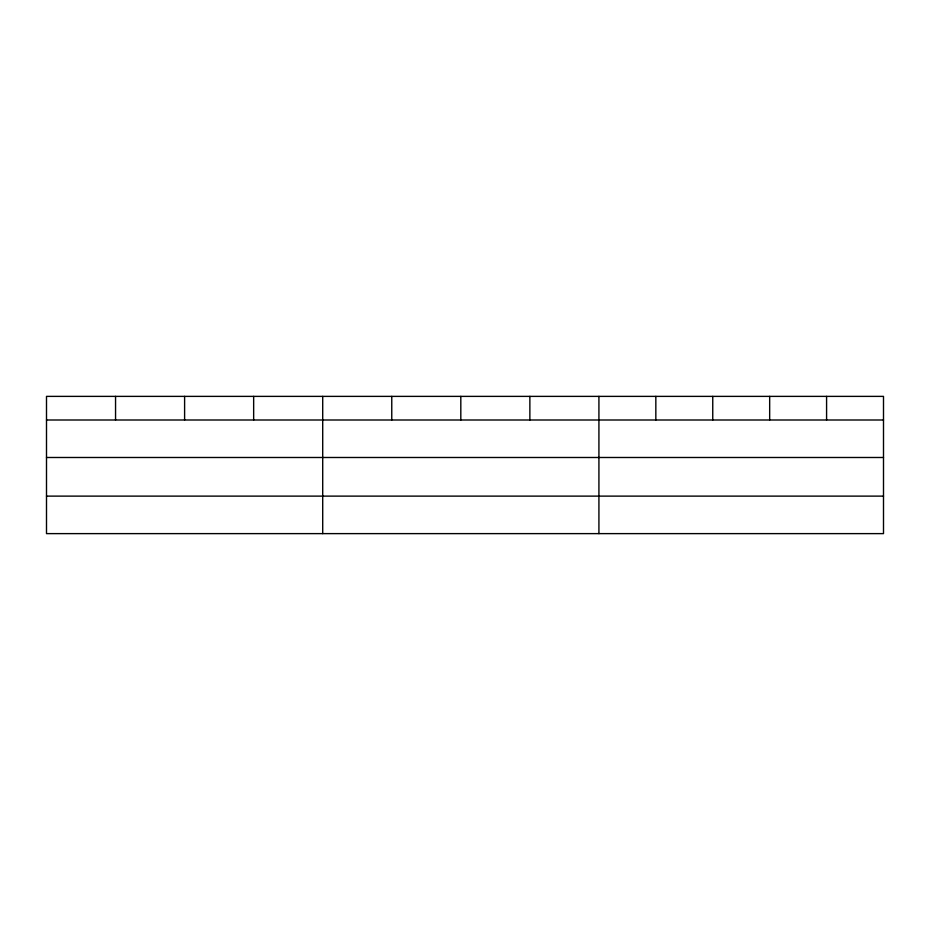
<?xml version="1.0" encoding="UTF-8"?>
<svg xmlns="http://www.w3.org/2000/svg" width="930" height="930" viewBox="0 0 930 930"><rect width="100%" height="100%" fill="white"/><g stroke="black" fill="none" stroke-linecap="round" stroke-linejoin="round"><path stroke-width="1.4" d="M883.5 457.49L883.5 396.378L46.5 396.378L46.5 533.622L883.5 533.622L883.5 457.49L46.5 457.49M46.5 420L883.5 420M46.5 496.12L883.5 496.12M826.584 396.378L826.584 420M769.668 396.378L769.668 420M712.752 396.378L712.752 420M655.836 396.378L655.836 420M598.92 396.378L598.92 533.622M529.868 396.378L529.868 420M460.815 396.378L460.815 420M391.763 396.378L391.763 420M322.71 396.378L322.71 533.622M253.657 396.378L253.657 420M184.605 396.378L184.605 420M115.553 396.378L115.553 420"/></g></svg>
